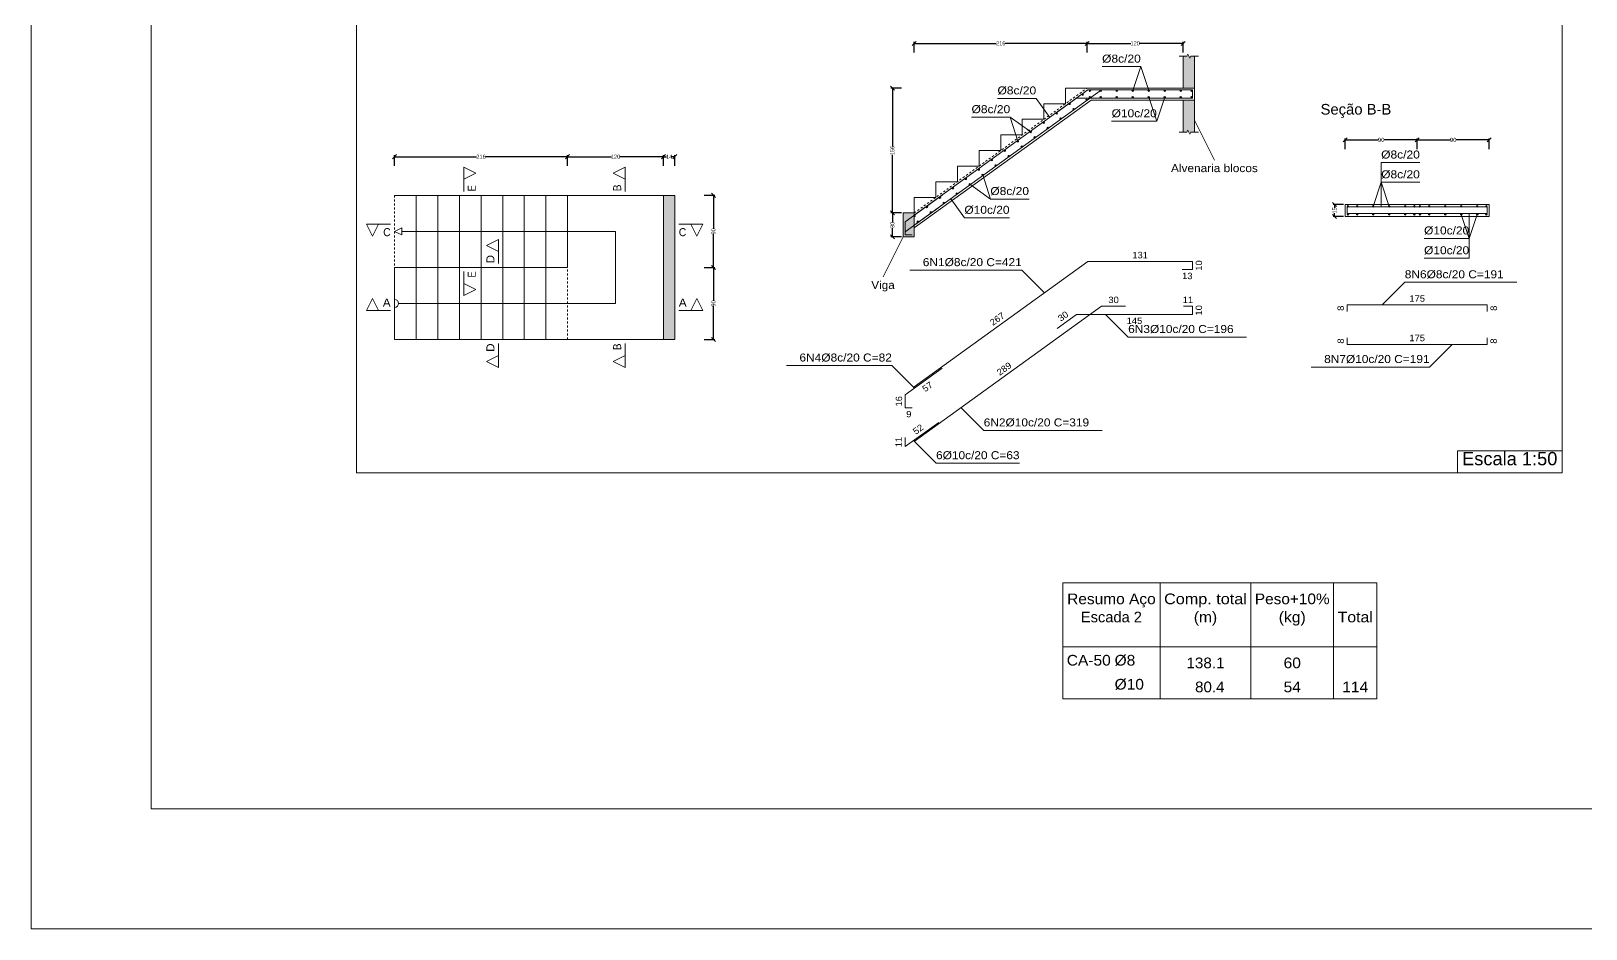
# Model space of a CAD drawing. Header units: millimetres. Extents: x 480 to 1230, y -15 to 251.
# Drawn here: x 1111.5 to 1189.2, y 28.1 to 72.9 of the extents above; entities that cross this region are included whole.
import ezdxf
from ezdxf.enums import TextEntityAlignment as Align

# ---------------------------------------------------------------- set-up
doc = ezdxf.new("R2010")
doc.units = ezdxf.units.MM
doc.linetypes.add('CYPE_PUNTO', pattern=[0.075, 0, -0.075])
for name, color, linetype, lineweight in [('ESC_BARRAS_ARMADURA_LONGITUDINAL', 4, 'Continuous', 15), ('ESC_BARRAS_ARMADURA_TRANSVERSAL', 4, 'Continuous', 15), ('ESC_CONTORNO_DA_ESCADA', 3, 'Continuous', 0), ('ESC_COTAS', 1, 'Continuous', 0), ('ESC_DEGRAU', 2, 'Continuous', 0), ('ESC_GEOMETRIA_APOIO', 2, 'Continuous', 0), ('ESC_LINHA_CENTRAL', 9, 'Continuous', 0), ('ESC_LINHA_DE_REFERENCIA_ARMADURA', 36, 'Continuous', 0), ('ESC_QUADRO_DO_DETALHE', 7, 'Continuous', 9), ('ESC_SECOES', 4, 'Continuous', 0), ('ESC_TEXTO_APOIO', 3, 'Continuous', 0), ('ESC_TEXTO_ARMADURA_LONGITUDINAL', 3, 'Continuous', 9), ('ESC_TEXTO_ARMADURA_TRANSVERSAL', 3, 'Continuous', 9), ('ESC_TITULO_DO_QUADRO', 7, 'Continuous', 0), ('QUAD_BORDA', 1, 'Continuous', 20), ('QUAD_LIMITES', 2, 'Continuous', 0), ('TABELAS', 1, 'Continuous', 9), ('TEXTO_TABELAS', 1, 'Continuous', 0)]:
    doc.layers.add(name, color=color, linetype=linetype, lineweight=lineweight)
doc.styles.add('CYPETXT', font='arial.ttf', dxfattribs={"height": 0.2})
doc.styles.add('CYPETXT_0.3', font='arial.ttf', dxfattribs={"height": 0.2})
doc.dimstyles.new('cype_oblique', dxfattribs={"dimtxt": 0.18, "dimasz": 0.18, "dimexe": 0.075, "dimexo": 0.075, "dimgap": 0, "dimtad": 0, "dimdec": 4, "dimzin": 0, "dimdsep": 46, "dimtxsty": 'CYPETXT_0.3', "dimblk": 'OBLIQUE', "dimtsz": 0.1, "dimcen": 0.09, "dimadec": 0, "dimazin": 0, "dimtfac": 1, "dimtdec": 4, "dimtofl": 0, "dimtmove": 2, "dimatfit": 3, "dimfxl": 0, "dimtolj": 1, "dimtzin": 0, "dimarcsym": 0})

# ---------------------------------------------------------------- blocks, each defined once
blk = doc.blocks.new('*D577')
at = {"layer": 'Defpoints', "color": 0}
for p in [(1164.246, 72.301), (1155.606, 71.769), (1164.246, 71.769)]:
    blk.add_point(p, dxfattribs=at)
at = {"layer": 'ESC_COTAS', "color": 0, "lineweight": -2}
for p, q in [((1155.506, 72.201), (1155.706, 72.401)), ((1155.606, 71.844), (1155.606, 72.376)), ((1155.606, 72.301), (1159.704, 72.301)), ((1164.246, 72.301), (1160.149, 72.301)), ((1164.146, 72.201), (1164.346, 72.401)), ((1164.246, 71.844), (1164.246, 72.376))]:
    blk.add_line(p, q, dxfattribs=at)
at = {"layer": 'ESC_COTAS', "color": 0, "insert": (1159.926, 72.301), "char_height": 0.2, "attachment_point": 5, "style": 'CYPETXT_0.3'}
blk.add_mtext('\\A1;216', dxfattribs=at)
blk = doc.blocks.new('_OBLIQUE')
at = {"color": 0, "linetype": 'ByBlock'}
blk.add_line((-0.5, -0.5), (0.5, 0.5), dxfattribs=at)
blk = doc.blocks.new('*D578')
at = {"layer": 'Defpoints', "color": 0}
for p in [(1169.046, 72.301), (1164.246, 71.769), (1169.046, 71.769)]:
    blk.add_point(p, dxfattribs=at)
at = {"layer": 'ESC_COTAS', "color": 0, "lineweight": -2}
for p, q in [((1164.146, 72.201), (1164.346, 72.401)), ((1164.246, 71.844), (1164.246, 72.376)), ((1164.246, 72.301), (1166.435, 72.301)), ((1169.046, 72.301), (1166.857, 72.301)), ((1168.946, 72.201), (1169.146, 72.401)), ((1169.046, 71.844), (1169.046, 72.376))]:
    blk.add_line(p, q, dxfattribs=at)
at = {"layer": 'ESC_COTAS', "color": 0, "insert": (1166.646, 72.301), "char_height": 0.2, "attachment_point": 5, "style": 'CYPETXT_0.3'}
blk.add_mtext('\\A1;120', dxfattribs=at)
blk = doc.blocks.new('*D579')
at = {"layer": 'Defpoints', "color": 0}
for p in [(1154.514, 63.829), (1155.046, 63.829), (1155.046, 62.629)]:
    blk.add_point(p, dxfattribs=at)
at = {"layer": 'ESC_COTAS', "color": 0, "lineweight": -2}
for p, q in [((1154.614, 63.729), (1154.414, 63.929)), ((1154.971, 63.829), (1154.439, 63.829)), ((1154.514, 63.829), (1154.514, 63.371)), ((1154.514, 62.629), (1154.514, 63.086)), ((1154.614, 62.529), (1154.414, 62.729)), ((1154.971, 62.629), (1154.439, 62.629))]:
    blk.add_line(p, q, dxfattribs=at)
at = {"layer": 'ESC_COTAS', "color": 0, "insert": (1154.514, 63.229), "char_height": 0.2, "attachment_point": 5, "rotation": 90, "style": 'CYPETXT_0.3'}
blk.add_mtext('\\A1;30', dxfattribs=at)
blk = doc.blocks.new('*D580')
at = {"layer": 'Defpoints', "color": 0}
for p in [(1154.514, 70.069), (1155.046, 70.069), (1155.046, 63.829)]:
    blk.add_point(p, dxfattribs=at)
at = {"layer": 'ESC_COTAS', "color": 0, "lineweight": -2}
for p, q in [((1154.614, 69.969), (1154.414, 70.169)), ((1154.971, 70.069), (1154.439, 70.069)), ((1154.514, 70.069), (1154.514, 67.16)), ((1154.514, 63.829), (1154.514, 66.737)), ((1154.614, 63.729), (1154.414, 63.929)), ((1154.971, 63.829), (1154.439, 63.829))]:
    blk.add_line(p, q, dxfattribs=at)
at = {"layer": 'ESC_COTAS', "color": 0, "insert": (1154.514, 66.949), "char_height": 0.2, "attachment_point": 5, "rotation": 90, "style": 'CYPETXT_0.3'}
blk.add_mtext('\\A1;156', dxfattribs=at)
blk = doc.blocks.new('*D565')
at = {"layer": 'Defpoints', "color": 0}
for p in [(1177.139, 66.949), (1180.739, 67.481), (1180.739, 66.949)]:
    blk.add_point(p, dxfattribs=at)
at = {"layer": 'ESC_COTAS', "color": 0, "lineweight": -2}
for p, q in [((1177.039, 67.381), (1177.239, 67.581)), ((1177.139, 67.024), (1177.139, 67.556)), ((1177.139, 67.481), (1178.796, 67.481)), ((1180.739, 67.481), (1179.082, 67.481)), ((1180.639, 67.381), (1180.839, 67.581)), ((1180.739, 67.024), (1180.739, 67.556))]:
    blk.add_line(p, q, dxfattribs=at)
at = {"layer": 'ESC_COTAS', "color": 0, "insert": (1178.939, 67.481), "char_height": 0.2, "attachment_point": 5, "style": 'CYPETXT_0.3'}
blk.add_mtext('\\A1;90', dxfattribs=at)
blk = doc.blocks.new('*D566')
at = {"layer": 'Defpoints', "color": 0}
for p in [(1180.739, 66.949), (1184.339, 67.481), (1184.339, 66.949)]:
    blk.add_point(p, dxfattribs=at)
at = {"layer": 'ESC_COTAS', "color": 0, "lineweight": -2}
for p, q in [((1180.639, 67.381), (1180.839, 67.581)), ((1180.739, 67.024), (1180.739, 67.556)), ((1180.739, 67.481), (1182.396, 67.481)), ((1184.339, 67.481), (1182.682, 67.481)), ((1184.239, 67.381), (1184.439, 67.581)), ((1184.339, 67.024), (1184.339, 67.556))]:
    blk.add_line(p, q, dxfattribs=at)
at = {"layer": 'ESC_COTAS', "color": 0, "insert": (1182.539, 67.481), "char_height": 0.2, "attachment_point": 5, "style": 'CYPETXT_0.3'}
blk.add_mtext('\\A1;90', dxfattribs=at)
blk = doc.blocks.new('*D567')
at = {"layer": 'Defpoints', "color": 0}
for p in [(1176.607, 64.255), (1177.139, 64.255), (1177.139, 63.655)]:
    blk.add_point(p, dxfattribs=at)
at = {"layer": 'ESC_COTAS', "color": 0, "lineweight": -2}
for p, q in [((1176.707, 64.155), (1176.507, 64.355)), ((1176.707, 63.555), (1176.507, 63.755)), ((1177.064, 64.255), (1176.532, 64.255)), ((1176.607, 64.255), (1176.607, 64.089)), ((1176.607, 63.655), (1176.607, 63.82)), ((1177.064, 63.655), (1176.532, 63.655))]:
    blk.add_line(p, q, dxfattribs=at)
at = {"layer": 'ESC_COTAS', "color": 0, "insert": (1176.607, 63.955), "char_height": 0.2, "attachment_point": 5, "rotation": 90, "style": 'CYPETXT_0.3'}
blk.add_mtext('\\A1;15', dxfattribs=at)
blk = doc.blocks.new('*D572')
at = {"layer": 'Defpoints', "color": 0}
for p in [(1143.081, 66.641), (1143.081, 66.109), (1143.641, 66.109)]:
    blk.add_point(p, dxfattribs=at)
at = {"layer": 'ESC_COTAS', "color": 0, "lineweight": -2}
for p, q in [((1142.981, 66.541), (1143.181, 66.741)), ((1143.081, 66.184), (1143.081, 66.716)), ((1143.081, 66.641), (1143.228, 66.641)), ((1143.641, 66.641), (1143.495, 66.641)), ((1143.541, 66.541), (1143.741, 66.741)), ((1143.641, 66.184), (1143.641, 66.716))]:
    blk.add_line(p, q, dxfattribs=at)
at = {"layer": 'ESC_COTAS', "color": 0, "insert": (1143.361, 66.641), "char_height": 0.2, "attachment_point": 5, "style": 'CYPETXT_0.3'}
blk.add_mtext('\\A1;14', dxfattribs=at)
blk = doc.blocks.new('*D573')
at = {"layer": 'Defpoints', "color": 0}
for p in [(1138.281, 66.641), (1138.281, 66.109), (1143.081, 66.109)]:
    blk.add_point(p, dxfattribs=at)
at = {"layer": 'ESC_COTAS', "color": 0, "lineweight": -2}
for p, q in [((1138.181, 66.541), (1138.381, 66.741)), ((1138.281, 66.184), (1138.281, 66.716)), ((1138.281, 66.641), (1140.47, 66.641)), ((1143.081, 66.641), (1140.893, 66.641)), ((1142.981, 66.541), (1143.181, 66.741)), ((1143.081, 66.184), (1143.081, 66.716))]:
    blk.add_line(p, q, dxfattribs=at)
at = {"layer": 'ESC_COTAS', "color": 0, "insert": (1140.681, 66.641), "char_height": 0.2, "attachment_point": 5, "style": 'CYPETXT_0.3'}
blk.add_mtext('\\A1;120', dxfattribs=at)
blk = doc.blocks.new('*D574')
at = {"layer": 'Defpoints', "color": 0}
for p in [(1129.641, 66.641), (1129.641, 66.109), (1138.281, 66.109)]:
    blk.add_point(p, dxfattribs=at)
at = {"layer": 'ESC_COTAS', "color": 0, "lineweight": -2}
for p, q in [((1129.541, 66.541), (1129.741, 66.741)), ((1129.641, 66.184), (1129.641, 66.716)), ((1129.641, 66.641), (1133.739, 66.641)), ((1138.281, 66.641), (1134.184, 66.641)), ((1138.181, 66.541), (1138.381, 66.741)), ((1138.281, 66.184), (1138.281, 66.716))]:
    blk.add_line(p, q, dxfattribs=at)
at = {"layer": 'ESC_COTAS', "color": 0, "insert": (1133.961, 66.641), "char_height": 0.2, "attachment_point": 5, "style": 'CYPETXT_0.3'}
blk.add_mtext('\\A1;216', dxfattribs=at)
blk = doc.blocks.new('*D575')
at = {"layer": 'Defpoints', "color": 0}
for p in [(1145.041, 61.109), (1145.573, 61.109), (1145.041, 57.509)]:
    blk.add_point(p, dxfattribs=at)
at = {"layer": 'ESC_COTAS', "color": 0, "lineweight": -2}
for p, q in [((1145.116, 61.109), (1145.648, 61.109)), ((1145.673, 61.009), (1145.473, 61.209)), ((1145.573, 61.109), (1145.573, 59.452)), ((1145.573, 57.509), (1145.573, 59.166)), ((1145.116, 57.509), (1145.648, 57.509)), ((1145.673, 57.409), (1145.473, 57.609))]:
    blk.add_line(p, q, dxfattribs=at)
at = {"layer": 'ESC_COTAS', "color": 0, "insert": (1145.573, 59.309), "char_height": 0.2, "attachment_point": 5, "rotation": 90, "style": 'CYPETXT_0.3'}
blk.add_mtext('\\A1;90', dxfattribs=at)
blk = doc.blocks.new('*D576')
at = {"layer": 'Defpoints', "color": 0}
for p in [(1145.041, 64.709), (1145.573, 64.709), (1145.041, 61.109)]:
    blk.add_point(p, dxfattribs=at)
at = {"layer": 'ESC_COTAS', "color": 0, "lineweight": -2}
for p, q in [((1145.116, 64.709), (1145.648, 64.709)), ((1145.673, 64.609), (1145.473, 64.809)), ((1145.573, 64.709), (1145.573, 63.052)), ((1145.573, 61.109), (1145.573, 62.766)), ((1145.116, 61.109), (1145.648, 61.109)), ((1145.673, 61.009), (1145.473, 61.209))]:
    blk.add_line(p, q, dxfattribs=at)
at = {"layer": 'ESC_COTAS', "color": 0, "insert": (1145.573, 62.909), "char_height": 0.2, "attachment_point": 5, "rotation": 90, "style": 'CYPETXT_0.3'}
blk.add_mtext('\\A1;90', dxfattribs=at)

msp = doc.modelspace()

# ---------------------------------------------------------------- hatches: boundary and pattern name
at = {"layer": 'ESC_BARRAS_ARMADURA_TRANSVERSAL'}
h = msp.add_hatch(color=256, dxfattribs=at)
edge = h.paths.add_edge_path()
edge.add_arc((1164.38619, 69.94063), 0.04, 0, 360)
h = msp.add_hatch(color=256, dxfattribs=at)
edge = h.paths.add_edge_path()
edge.add_arc((1164.92619, 69.94063), 0.04, 0, 360)
h = msp.add_hatch(color=256, dxfattribs=at)
edge = h.paths.add_edge_path()
edge.add_arc((1165.72619, 69.94063), 0.04, 0, 360)
h = msp.add_hatch(color=256, dxfattribs=at)
edge = h.paths.add_edge_path()
edge.add_arc((1166.52619, 69.94063), 0.04, 0, 360)
h = msp.add_hatch(color=256, dxfattribs=at)
edge = h.paths.add_edge_path()
edge.add_arc((1167.32619, 69.94063), 0.04, 0, 360)
h = msp.add_hatch(color=256, dxfattribs=at)
edge = h.paths.add_edge_path()
edge.add_arc((1168.12619, 69.94063), 0.04, 0, 360)
h = msp.add_hatch(color=256, dxfattribs=at)
edge = h.paths.add_edge_path()
edge.add_arc((1168.92619, 69.94063), 0.04, 0, 360)
h = msp.add_hatch(color=256, dxfattribs=at)
edge = h.paths.add_edge_path()
edge.add_arc((1169.46619, 69.94063), 0.04, 0, 360)
h = msp.add_hatch(color=256, dxfattribs=at)
edge = h.paths.add_edge_path()
edge.add_arc((1163.37424, 69.281), 0.04, 0, 360)
h = msp.add_hatch(color=256, dxfattribs=at)
edge = h.paths.add_edge_path()
edge.add_arc((1164.02278, 69.74939), 0.04, 0, 360)
h = msp.add_hatch(color=256, dxfattribs=at)
edge = h.paths.add_edge_path()
edge.add_arc((1164.21951, 69.47701), 0.04, 0, 360)
h = msp.add_hatch(color=256, dxfattribs=at)
edge = h.paths.add_edge_path()
edge.add_arc((1164.38619, 69.60863), 0.04, 0, 360)
h = msp.add_hatch(color=256, dxfattribs=at)
edge = h.paths.add_edge_path()
edge.add_arc((1164.92619, 69.60863), 0.04, 0, 360)
h = msp.add_hatch(color=256, dxfattribs=at)
edge = h.paths.add_edge_path()
edge.add_arc((1165.72619, 69.60863), 0.04, 0, 360)
h = msp.add_hatch(color=256, dxfattribs=at)
edge = h.paths.add_edge_path()
edge.add_arc((1166.52619, 69.60863), 0.04, 0, 360)
h = msp.add_hatch(color=256, dxfattribs=at)
edge = h.paths.add_edge_path()
edge.add_arc((1167.32619, 69.60863), 0.04, 0, 360)
h = msp.add_hatch(color=256, dxfattribs=at)
edge = h.paths.add_edge_path()
edge.add_arc((1168.12619, 69.60863), 0.04, 0, 360)
h = msp.add_hatch(color=256, dxfattribs=at)
edge = h.paths.add_edge_path()
edge.add_arc((1168.92619, 69.60863), 0.04, 0, 360)
h = msp.add_hatch(color=256, dxfattribs=at)
edge = h.paths.add_edge_path()
edge.add_arc((1169.46619, 69.60863), 0.04, 0, 360)
h = msp.add_hatch(color=256, dxfattribs=at)
edge = h.paths.add_edge_path()
edge.add_arc((1162.07715, 68.34422), 0.04, 0, 360)
h = msp.add_hatch(color=256, dxfattribs=at)
edge = h.paths.add_edge_path()
edge.add_arc((1162.72569, 68.81261), 0.04, 0, 360)
h = msp.add_hatch(color=256, dxfattribs=at)
edge = h.paths.add_edge_path()
edge.add_arc((1162.92242, 68.54022), 0.04, 0, 360)
h = msp.add_hatch(color=256, dxfattribs=at)
edge = h.paths.add_edge_path()
edge.add_arc((1163.57096, 69.00861), 0.04, 0, 360)
h = msp.add_hatch(color=256, dxfattribs=at)
edge = h.paths.add_edge_path()
edge.add_arc((1161.42861, 67.87582), 0.04, 0, 360)
h = msp.add_hatch(color=256, dxfattribs=at)
edge = h.paths.add_edge_path()
edge.add_arc((1161.62533, 67.60344), 0.04, 0, 360)
h = msp.add_hatch(color=256, dxfattribs=at)
edge = h.paths.add_edge_path()
edge.add_arc((1162.27388, 68.07183), 0.04, 0, 360)
h = msp.add_hatch(color=256, dxfattribs=at)
edge = h.paths.add_edge_path()
edge.add_arc((1160.13152, 66.93904), 0.04, 0, 360)
h = msp.add_hatch(color=256, dxfattribs=at)
edge = h.paths.add_edge_path()
edge.add_arc((1160.78006, 67.40743), 0.04, 0, 360)
h = msp.add_hatch(color=256, dxfattribs=at)
edge = h.paths.add_edge_path()
edge.add_arc((1160.97679, 67.13504), 0.04, 0, 360)
h = msp.add_hatch(color=256, dxfattribs=at)
edge = h.paths.add_edge_path()
edge.add_arc((1158.83443, 66.00225), 0.04, 0, 360)
h = msp.add_hatch(color=256, dxfattribs=at)
edge = h.paths.add_edge_path()
edge.add_arc((1159.48298, 66.47065), 0.04, 0, 360)
h = msp.add_hatch(color=256, dxfattribs=at)
edge = h.paths.add_edge_path()
edge.add_arc((1159.6797, 66.19826), 0.04, 0, 360)
h = msp.add_hatch(color=256, dxfattribs=at)
edge = h.paths.add_edge_path()
edge.add_arc((1160.32825, 66.66665), 0.04, 0, 360)
h = msp.add_hatch(color=256, dxfattribs=at)
edge = h.paths.add_edge_path()
edge.add_arc((1158.18589, 65.53386), 0.04, 0, 360)
h = msp.add_hatch(color=256, dxfattribs=at)
edge = h.paths.add_edge_path()
edge.add_arc((1158.38262, 65.26147), 0.04, 0, 360)
h = msp.add_hatch(color=256, dxfattribs=at)
edge = h.paths.add_edge_path()
edge.add_arc((1159.03116, 65.72987), 0.04, 0, 360)
h = msp.add_hatch(color=256, dxfattribs=at)
edge = h.paths.add_edge_path()
edge.add_arc((1156.8888, 64.59708), 0.04, 0, 360)
h = msp.add_hatch(color=256, dxfattribs=at)
edge = h.paths.add_edge_path()
edge.add_arc((1157.53735, 65.06547), 0.04, 0, 360)
h = msp.add_hatch(color=256, dxfattribs=at)
edge = h.paths.add_edge_path()
edge.add_arc((1157.73407, 64.79308), 0.04, 0, 360)
h = msp.add_hatch(color=256, dxfattribs=at)
edge = h.paths.add_edge_path()
edge.add_arc((1155.61916, 63.68011), 0.04, 0, 360)
h = msp.add_hatch(color=256, dxfattribs=at)
edge = h.paths.add_edge_path()
edge.add_arc((1156.24026, 64.12868), 0.04, 0, 360)
h = msp.add_hatch(color=256, dxfattribs=at)
edge = h.paths.add_edge_path()
edge.add_arc((1156.43699, 63.8563), 0.04, 0, 360)
h = msp.add_hatch(color=256, dxfattribs=at)
edge = h.paths.add_edge_path()
edge.add_arc((1157.08553, 64.32469), 0.04, 0, 360)
h = msp.add_hatch(color=256, dxfattribs=at)
edge = h.paths.add_edge_path()
edge.add_arc((1177.27868, 64.15863), 0.04, 0, 360)
h = msp.add_hatch(color=256, dxfattribs=at)
edge = h.paths.add_edge_path()
edge.add_arc((1177.27868, 63.75463), 0.04, 0, 360)
h = msp.add_hatch(color=256, dxfattribs=at)
edge = h.paths.add_edge_path()
edge.add_arc((1177.73868, 64.15863), 0.04, 0, 360)
h = msp.add_hatch(color=256, dxfattribs=at)
edge = h.paths.add_edge_path()
edge.add_arc((1177.73868, 63.75463), 0.04, 0, 360)
h = msp.add_hatch(color=256, dxfattribs=at)
edge = h.paths.add_edge_path()
edge.add_arc((1178.53868, 64.15863), 0.04, 0, 360)
h = msp.add_hatch(color=256, dxfattribs=at)
edge = h.paths.add_edge_path()
edge.add_arc((1178.53868, 63.75463), 0.04, 0, 360)
h = msp.add_hatch(color=256, dxfattribs=at)
edge = h.paths.add_edge_path()
edge.add_arc((1179.33868, 64.15863), 0.04, 0, 360)
h = msp.add_hatch(color=256, dxfattribs=at)
edge = h.paths.add_edge_path()
edge.add_arc((1179.33868, 63.75463), 0.04, 0, 360)
h = msp.add_hatch(color=256, dxfattribs=at)
edge = h.paths.add_edge_path()
edge.add_arc((1180.13868, 64.15863), 0.04, 0, 360)
h = msp.add_hatch(color=256, dxfattribs=at)
edge = h.paths.add_edge_path()
edge.add_arc((1180.13868, 63.75463), 0.04, 0, 360)
h = msp.add_hatch(color=256, dxfattribs=at)
edge = h.paths.add_edge_path()
edge.add_arc((1180.59868, 64.15863), 0.04, 0, 360)
h = msp.add_hatch(color=256, dxfattribs=at)
edge = h.paths.add_edge_path()
edge.add_arc((1180.59868, 63.75463), 0.04, 0, 360)
h = msp.add_hatch(color=256, dxfattribs=at)
edge = h.paths.add_edge_path()
edge.add_arc((1180.87868, 64.15863), 0.04, 0, 360)
h = msp.add_hatch(color=256, dxfattribs=at)
edge = h.paths.add_edge_path()
edge.add_arc((1180.87868, 63.75463), 0.04, 0, 360)
h = msp.add_hatch(color=256, dxfattribs=at)
edge = h.paths.add_edge_path()
edge.add_arc((1181.33868, 64.15863), 0.04, 0, 360)
h = msp.add_hatch(color=256, dxfattribs=at)
edge = h.paths.add_edge_path()
edge.add_arc((1181.33868, 63.75463), 0.04, 0, 360)
h = msp.add_hatch(color=256, dxfattribs=at)
edge = h.paths.add_edge_path()
edge.add_arc((1182.13868, 64.15863), 0.04, 0, 360)
h = msp.add_hatch(color=256, dxfattribs=at)
edge = h.paths.add_edge_path()
edge.add_arc((1182.13868, 63.75463), 0.04, 0, 360)
h = msp.add_hatch(color=256, dxfattribs=at)
edge = h.paths.add_edge_path()
edge.add_arc((1182.93868, 64.15863), 0.04, 0, 360)
h = msp.add_hatch(color=256, dxfattribs=at)
edge = h.paths.add_edge_path()
edge.add_arc((1182.93868, 63.75463), 0.04, 0, 360)
h = msp.add_hatch(color=256, dxfattribs=at)
edge = h.paths.add_edge_path()
edge.add_arc((1183.73868, 64.15863), 0.04, 0, 360)
h = msp.add_hatch(color=256, dxfattribs=at)
edge = h.paths.add_edge_path()
edge.add_arc((1183.73868, 63.75463), 0.04, 0, 360)
h = msp.add_hatch(color=256, dxfattribs=at)
edge = h.paths.add_edge_path()
edge.add_arc((1184.19868, 64.15863), 0.04, 0, 360)
h = msp.add_hatch(color=256, dxfattribs=at)
edge = h.paths.add_edge_path()
edge.add_arc((1184.19868, 63.75463), 0.04, 0, 360)
h = msp.add_hatch(color=256, dxfattribs=at)
edge = h.paths.add_edge_path()
edge.add_arc((1155.78844, 63.3879), 0.04, 0, 360)
at = {"layer": 'ESC_GEOMETRIA_APOIO'}
for points in [[(1169.04619, 70.06863), (1169.60619, 70.06863), (1169.60619, 71.66863), (1169.04619, 71.66863)], [(1169.60619, 69.46863), (1169.04619, 69.46863), (1169.04619, 67.86863), (1169.60619, 67.86863)], [(1143.08132, 61.10863), (1143.64132, 61.10863), (1143.64132, 64.70863), (1143.08132, 64.70863)], [(1155.60619, 63.82863), (1155.04619, 63.82863), (1155.04619, 62.62863), (1155.60619, 62.62863)], [(1143.08132, 57.50863), (1143.64132, 57.50863), (1143.64132, 61.10863), (1143.08132, 61.10863)]]:
    msp.add_hatch(color=7, dxfattribs=at).paths.add_polyline_path(points, flags=0)

# ---------------------------------------------------------------- linework, layer by layer
at = {"layer": 'ESC_BARRAS_ARMADURA_LONGITUDINAL'}
for points in [[(1155.60619, 63.71022), (1164.27723, 69.97263), (1169.51019, 69.97263), (1169.51019, 69.56863), (1168.99359, 69.56863)], [(1155.60619, 63.21187), (1164.96725, 69.97263), (1166.16725, 69.97263)], [(1162.74503, 68.86605), (1163.71784, 69.56863), (1169.50619, 69.56863), (1169.50619, 69.97263), (1169.05417, 69.97263)], [(1155.51019, 62.74263), (1155.16019, 62.74263), (1155.16019, 63.3881), (1157.00217, 64.71842)], [(1155.14619, 63.33167), (1155.14619, 62.87965), (1156.82767, 64.09405)], [(1177.23468, 63.79463), (1177.23468, 64.12663), (1184.24268, 64.12663), (1184.24268, 63.79463)], [(1177.23868, 64.12663), (1177.23868, 63.79463), (1184.23868, 63.79463), (1184.23868, 64.12663)], [(1155.60619, 55.14222), (1164.27723, 61.40463), (1169.51019, 61.40463), (1169.51019, 61.00063), (1168.99359, 61.00063)], [(1155.60619, 52.40387), (1164.96725, 59.16463), (1166.16725, 59.16463)], [(1162.74503, 58.05805), (1163.71784, 58.76063), (1169.50619, 58.76063), (1169.50619, 59.16463), (1169.05417, 59.16463)], [(1177.23468, 58.90127), (1177.23468, 59.23327), (1184.24268, 59.23327), (1184.24268, 58.90127)], [(1177.23868, 57.59327), (1177.23868, 57.26127), (1184.23868, 57.26127), (1184.23868, 57.59327)], [(1155.51019, 54.09463), (1155.16019, 54.09463), (1155.16019, 54.7401), (1157.00217, 56.07042)], [(1155.14619, 52.60367), (1155.14619, 52.15165), (1156.82767, 53.36605)]]:
    msp.add_lwpolyline(points, dxfattribs=at)
at = {"layer": 'ESC_BARRAS_ARMADURA_TRANSVERSAL'}
for centre in [(1164.38619, 69.94063), (1164.92619, 69.94063), (1165.72619, 69.94063), (1166.52619, 69.94063), (1167.32619, 69.94063), (1168.12619, 69.94063), (1168.92619, 69.94063), (1169.46619, 69.94063), (1163.37424, 69.281), (1164.02278, 69.74939), (1164.21951, 69.47701), (1164.38619, 69.60863), (1164.92619, 69.60863), (1165.72619, 69.60863), (1166.52619, 69.60863), (1167.32619, 69.60863), (1168.12619, 69.60863), (1168.92619, 69.60863), (1169.46619, 69.60863), (1162.07715, 68.34422), (1162.72569, 68.81261), (1162.92242, 68.54022), (1163.57096, 69.00861), (1161.42861, 67.87582), (1161.62533, 67.60344), (1162.27388, 68.07183), (1160.13152, 66.93904), (1160.78006, 67.40743), (1160.97679, 67.13504), (1158.83443, 66.00225), (1159.48298, 66.47065), (1159.6797, 66.19826), (1160.32825, 66.66665), (1158.18589, 65.53386), (1158.38262, 65.26147), (1159.03116, 65.72987), (1156.8888, 64.59708), (1157.53735, 65.06547), (1157.73407, 64.79308), (1155.61916, 63.68011), (1156.24026, 64.12868), (1156.43699, 63.8563), (1157.08553, 64.32469), (1177.27868, 64.15863), (1177.27868, 63.75463), (1177.73868, 64.15863), (1177.73868, 63.75463), (1178.53868, 64.15863), (1178.53868, 63.75463), (1179.33868, 64.15863), (1179.33868, 63.75463), (1180.13868, 64.15863), (1180.13868, 63.75463), (1180.59868, 64.15863), (1180.59868, 63.75463), (1180.87868, 64.15863), (1180.87868, 63.75463), (1181.33868, 64.15863), (1181.33868, 63.75463), (1182.13868, 64.15863), (1182.13868, 63.75463), (1182.93868, 64.15863), (1182.93868, 63.75463), (1183.73868, 64.15863), (1183.73868, 63.75463), (1184.19868, 64.15863), (1184.19868, 63.75463), (1155.78844, 63.3879)]:
    msp.add_circle(centre, 0.04, dxfattribs=at)
at = {"layer": 'ESC_CONTORNO_DA_ESCADA', "linetype": 'CYPE_PUNTO'}
msp.add_line((1155.60619, 63.82863), (1164.24619, 70.06863), dxfattribs=at)
at = {"layer": 'ESC_CONTORNO_DA_ESCADA'}
for p, q in [((1164.24619, 70.06863), (1169.04619, 70.06863)), ((1177.13868, 64.25463), (1177.13868, 63.65463)), ((1129.64132, 61.10863), (1138.28132, 61.10863)), ((1138.28132, 61.10863), (1129.64132, 61.10863)), ((1129.64132, 57.50863), (1138.28132, 57.50863))]:
    msp.add_line(p, q, dxfattribs=at)
for points in [[(1155.60619, 63.08851), (1164.4402, 69.46863), (1169.04619, 69.46863)], [(1143.08132, 64.70863), (1138.28132, 64.70863), (1129.64132, 64.70863)], [(1143.64132, 61.10863), (1143.64132, 64.70863), (1143.08132, 64.70863)], [(1177.13868, 64.25463), (1184.33868, 64.25463), (1184.33868, 63.65463)], [(1177.13868, 63.65463), (1180.73868, 63.65463), (1184.33868, 63.65463)], [(1138.28132, 57.50863), (1143.08132, 57.50863), (1143.64132, 57.50863), (1143.64132, 61.10863)]]:
    msp.add_lwpolyline(points, dxfattribs=at)
at = {"layer": 'ESC_DEGRAU', "linetype": 'CYPE_PUNTO'}
for p, q in [((1129.64132, 64.70863), (1129.64132, 61.10863)), ((1138.28132, 57.50863), (1138.28132, 61.10863))]:
    msp.add_line(p, q, dxfattribs=at)
at = {"layer": 'ESC_DEGRAU'}
for p, q in [((1130.72132, 64.70863), (1130.72132, 61.10863)), ((1131.80132, 64.70863), (1131.80132, 61.10863)), ((1132.88132, 64.70863), (1132.88132, 61.10863)), ((1133.96132, 64.70863), (1133.96132, 61.10863)), ((1135.04132, 64.70863), (1135.04132, 61.10863)), ((1136.12132, 64.70863), (1136.12132, 61.10863)), ((1137.20132, 64.70863), (1137.20132, 61.10863)), ((1138.28132, 64.70863), (1138.28132, 61.10863)), ((1129.64132, 57.50863), (1129.64132, 61.10863)), ((1130.72132, 57.50863), (1130.72132, 61.10863)), ((1131.80132, 57.50863), (1131.80132, 61.10863)), ((1132.88132, 57.50863), (1132.88132, 61.10863)), ((1133.96132, 57.50863), (1133.96132, 61.10863)), ((1135.04132, 57.50863), (1135.04132, 61.10863)), ((1136.12132, 57.50863), (1136.12132, 61.10863)), ((1137.20132, 57.50863), (1137.20132, 61.10863))]:
    msp.add_line(p, q, dxfattribs=at)
msp.add_lwpolyline([(1155.60619, 63.82863), (1155.60619, 64.60863), (1156.68619, 64.60863), (1156.68619, 65.38863), (1157.76619, 65.38863), (1157.76619, 66.16863), (1158.84619, 66.16863), (1158.84619, 66.94863), (1159.92619, 66.94863), (1159.92619, 67.72863), (1161.00619, 67.72863), (1161.00619, 68.50863), (1162.08619, 68.50863), (1162.08619, 69.28863), (1163.16619, 69.28863), (1163.16619, 70.06863), (1164.24619, 70.06863)], dxfattribs=at)
at = {"layer": 'ESC_GEOMETRIA_APOIO'}
for p, q in [((1169.04619, 70.06863), (1169.04619, 71.66863)), ((1169.60619, 70.06863), (1169.60619, 71.66863)), ((1169.04619, 67.86863), (1169.04619, 69.46863)), ((1169.60619, 69.46863), (1169.04619, 69.46863)), ((1169.60619, 67.86863), (1169.60619, 69.46863)), ((1143.08132, 61.10863), (1143.08132, 64.70863)), ((1155.60619, 63.08851), (1155.60619, 62.62863)), ((1143.08132, 57.50863), (1143.08132, 61.10863))]:
    msp.add_line(p, q, dxfattribs=at)
for points in [[(1168.84619, 71.66863), (1169.22619, 71.66863), (1169.27619, 71.76863), (1169.37619, 71.56863), (1169.42619, 71.66863), (1169.80619, 71.66863)], [(1169.04619, 70.06863), (1169.60619, 70.06863), (1169.60619, 69.46863)], [(1169.80619, 67.86863), (1169.42619, 67.86863), (1169.37619, 67.76863), (1169.27619, 67.96863), (1169.22619, 67.86863), (1168.84619, 67.86863)]]:
    msp.add_lwpolyline(points, dxfattribs=at)
msp.add_lwpolyline([(1155.60619, 63.82863), (1155.04619, 63.82863), (1155.04619, 62.62863), (1155.60619, 62.62863), (1155.60619, 63.82863)], close=True, dxfattribs=at)
at = {"layer": 'ESC_LINHA_CENTRAL'}
msp.add_lwpolyline([(1130.00132, 62.72863), (1129.64132, 62.90863), (1130.00132, 63.08863), (1130.00132, 62.72863)], close=True, dxfattribs=at)
msp.add_lwpolyline([(1129.84132, 59.30863), (1138.28132, 59.30863), (1140.68132, 59.30863), (1140.68132, 61.10863), (1140.68132, 62.90863), (1138.28132, 62.90863), (1130.00132, 62.90863)], dxfattribs=at)
msp.add_arc((1129.64132, 59.30863), 0.2, 270, 90, dxfattribs=at)
at = {"layer": 'ESC_LINHA_DE_REFERENCIA_ARMADURA'}
for p, q in [((1164.99419, 71.14063), (1166.92619, 71.14063)), ((1166.92619, 71.14063), (1166.52619, 69.94063)), ((1166.92619, 71.14063), (1167.32619, 69.94063)), ((1166.92619, 71.14063), (1166.92619, 71.14063)), ((1159.76683, 69.55123), (1161.69883, 69.55123)), ((1161.69883, 69.55123), (1162.38269, 68.60435)), ((1167.72619, 68.40863), (1167.32619, 69.60863)), ((1167.72619, 68.40863), (1168.12619, 69.60863)), ((1158.46975, 68.61444), (1160.40175, 68.61444)), ((1160.40175, 68.61444), (1161.42861, 67.87582)), ((1160.40175, 68.61444), (1160.78006, 67.40743)), ((1160.40175, 68.61444), (1160.40175, 68.61444)), ((1165.47019, 68.40863), (1167.72619, 68.40863)), ((1167.72619, 68.40863), (1167.72619, 68.40863)), ((1170.60619, 66.46863), (1169.60619, 68.46863)), ((1178.93868, 66.34863), (1178.93868, 64.12663)), ((1178.93868, 66.34863), (1180.87068, 66.34863)), ((1159.40948, 64.52285), (1159.03116, 65.72987)), ((1178.93868, 65.35863), (1178.53868, 64.15863)), ((1178.93868, 65.35863), (1179.33868, 64.15863)), ((1158.11239, 63.58607), (1157.43088, 64.5297)), ((1159.40948, 64.52285), (1158.38262, 65.26147)), ((1183.33868, 62.55463), (1182.93868, 63.75463)), ((1183.33868, 61.56463), (1183.33868, 63.79463)), ((1183.33868, 62.55463), (1183.73868, 63.75463)), ((1158.11239, 63.58607), (1160.36839, 63.58607)), ((1154.04619, 60.62863), (1155.04619, 62.62863)), ((1181.08268, 62.55463), (1183.33868, 62.55463)), ((1183.33868, 62.55463), (1183.33868, 62.55463)), ((1181.08268, 61.56463), (1183.33868, 61.56463)), ((1155.38611, 60.97039), (1160.97811, 60.97039)), ((1160.97811, 60.97039), (1162.10947, 59.83903)), ((1180.11804, 60.36463), (1178.98668, 59.23327)), ((1180.11804, 60.36463), (1185.71004, 60.36463)), ((1166.29629, 57.62927), (1165.16493, 58.76063)), ((1166.29629, 57.62927), (1172.21229, 57.62927)), ((1181.35732, 56.12991), (1182.48868, 57.26127)), ((1149.22132, 56.20404), (1154.48932, 56.20404)), ((1154.48932, 56.20404), (1155.62068, 55.07268)), ((1175.44132, 56.12991), (1181.35732, 56.12991)), ((1159.07781, 52.9627), (1157.94645, 54.09406)), ((1159.07781, 52.9627), (1164.99381, 52.9627)), ((1156.69792, 51.32389), (1155.56656, 52.45525)), ((1156.69792, 51.32389), (1160.86792, 51.32389))]:
    msp.add_line(p, q, dxfattribs=at)
for points in [[(1178.93868, 65.35863), (1178.93868, 65.35863), (1180.87068, 65.35863)], [(1159.40948, 64.52285), (1159.40948, 64.52285), (1161.34148, 64.52285)]]:
    msp.add_lwpolyline(points, dxfattribs=at)
at = {"layer": 'ESC_QUADRO_DO_DETALHE'}
for p, q in [((1127.74132, 50.83663), (1127.74132, 98.19663)), ((1187.98132, 50.83663), (1187.98132, 98.19663)), ((1182.74532, 51.93663), (1187.98132, 51.93663)), ((1182.74532, 50.83663), (1182.74532, 51.93663)), ((1127.74132, 50.83663), (1187.98132, 50.83663))]:
    msp.add_line(p, q, dxfattribs=at)
at = {"layer": 'ESC_SECOES'}
for p, q in [((1133.09732, 64.90863), (1133.09732, 65.50863)), ((1141.16132, 64.90863), (1141.16132, 65.50863)), ((1129.44132, 63.26863), (1128.84132, 63.26863)), ((1143.84132, 63.26863), (1144.44132, 63.26863)), ((1134.82532, 61.30863), (1134.82532, 61.90863)), ((1133.09732, 60.90863), (1133.09732, 60.30863)), ((1129.44132, 58.94863), (1128.84132, 58.94863)), ((1143.84132, 58.94863), (1144.44132, 58.94863)), ((1134.82532, 57.30863), (1134.82532, 56.70863)), ((1141.16132, 57.30863), (1141.16132, 56.70863))]:
    msp.add_line(p, q, dxfattribs=at)
for points in [[(1133.09732, 65.50863), (1133.09732, 66.10863), (1133.69732, 65.80863), (1133.09732, 65.50863)], [(1141.16132, 65.50863), (1141.16132, 66.10863), (1140.56132, 65.80863), (1141.16132, 65.50863)], [(1128.84132, 63.26863), (1128.24132, 63.26863), (1128.54132, 62.66863), (1128.84132, 63.26863)], [(1144.44132, 63.26863), (1145.04132, 63.26863), (1144.74132, 62.66863), (1144.44132, 63.26863)], [(1134.82532, 61.90863), (1134.82532, 62.50863), (1134.22532, 62.20863), (1134.82532, 61.90863)], [(1133.09732, 60.30863), (1133.09732, 59.70863), (1133.69732, 60.00863), (1133.09732, 60.30863)], [(1128.84132, 58.94863), (1128.24132, 58.94863), (1128.54132, 59.54863), (1128.84132, 58.94863)], [(1144.44132, 58.94863), (1145.04132, 58.94863), (1144.74132, 59.54863), (1144.44132, 58.94863)], [(1134.82532, 56.70863), (1134.82532, 56.10863), (1134.22532, 56.40863), (1134.82532, 56.70863)], [(1141.16132, 56.70863), (1141.16132, 56.10863), (1140.56132, 56.40863), (1141.16132, 56.70863)]]:
    msp.add_lwpolyline(points, close=True, dxfattribs=at)
at = {"layer": 'QUAD_BORDA'}
msp.add_lwpolyline([(1117.47532, 34.05423), (1224.27532, 34.05423), (1224.27532, 106.05423), (1117.47532, 106.05423), (1117.47532, 34.05423)], close=True, dxfattribs=at)
at = {"layer": 'QUAD_LIMITES'}
msp.add_lwpolyline([(1111.47532, 28.05423), (1230.27532, 28.05423), (1230.27532, 112.05423), (1111.47532, 112.05423), (1111.47532, 28.05423)], close=True, dxfattribs=at)
at = {"layer": 'TABELAS'}
for p, q in [((1167.89132, 39.54543), (1167.89132, 45.34543)), ((1172.42732, 39.54543), (1172.42732, 45.34543)), ((1176.56332, 39.54543), (1176.56332, 45.34543)), ((1163.02732, 42.14543), (1178.72332, 42.14543))]:
    msp.add_line(p, q, dxfattribs=at)
msp.add_lwpolyline([(1163.02732, 39.54543), (1178.72332, 39.54543), (1178.72332, 45.34543), (1163.02732, 45.34543), (1163.02732, 39.54543)], close=True, dxfattribs=at)

# ---------------------------------------------------------------- texts
at = {"layer": 'ESC_BARRAS_ARMADURA_LONGITUDINAL', "style": 'CYPETXT', "width": 1.042546}
for s, p, p2 in [('131', (1166.50491, 61.56463), (1167.28251, 61.56463)), ('13', (1168.99269, 60.52063), (1169.51109, 60.52063)), ('30', (1165.30805, 59.32463), (1165.82645, 59.32463)), ('11', (1169.02098, 59.32463), (1169.53938, 59.32463)), ('175', (1180.34988, 59.39327), (1181.12748, 59.39327)), ('145', (1166.22322, 58.28063), (1167.00082, 58.28063)), ('175', (1180.34988, 57.42127), (1181.12748, 57.42127)), ('9', (1155.20559, 53.61463), (1155.46479, 53.61463))]:
    msp.add_text(s, height=0.32, dxfattribs=at).set_placement(p, p2, align=Align.FIT)
for s, rotation, p, p2 in [('10', 90, (1169.99019, 60.94343), (1169.99019, 61.46183)), ('10', 90, (1169.98619, 58.70343), (1169.98619, 59.22183)), ('8', 90, (1177.07468, 58.93767), (1177.07468, 59.19687)), ('8', 90, (1184.72268, 58.93767), (1184.72268, 59.19687)), ('267', 35.8374955, (1159.53284, 58.1755), (1160.16322, 58.63077)), ('30', 35.8374955, (1162.92763, 58.38729), (1163.34789, 58.69081)), ('8', 90, (1177.07868, 57.29767), (1177.07868, 57.55687)), ('8', 90, (1184.71868, 57.29767), (1184.71868, 57.55687)), ('289', 35.8374955, (1159.87785, 55.68632), (1160.50823, 56.1416)), ('57', 35.8374955, (1156.15208, 54.86438), (1156.57234, 55.1679)), ('16', 90, (1155.00019, 54.15817), (1155.00019, 54.67657)), ('52', 35.8374955, (1155.68312, 52.7368), (1156.10338, 53.04032)), ('11', 90, (1154.98619, 52.11846), (1154.98619, 52.63686))]:
    msp.add_text(s, height=0.32, rotation=rotation, dxfattribs=at).set_placement(p, p2, align=Align.FIT)
at = {"layer": 'ESC_SECOES', "style": 'CYPETXT'}
for s, height, width, p, p2 in [('Seção B-B', 0.533333, 0.992807, (1175.91068, 68.7433), (1179.44668, 68.7433)), ('C', 0.4, 0.921826, (1129.06932, 62.66863), (1129.44132, 62.66863)), ('C', 0.4, 0.921826, (1143.84132, 62.66863), (1144.21332, 62.66863)), ('A', 0.4, 1.044083, (1129.05132, 59.14863), (1129.44132, 59.14863)), ('A', 0.4, 1.044083, (1143.84132, 59.14863), (1144.23132, 59.14863))]:
    msp.add_text(s, height=height, dxfattribs=dict(at, width=width)).set_placement(p, p2, align=Align.FIT)
for s, width, p, p2 in [('E', 0.821003, (1133.69732, 64.90863), (1133.69732, 65.21463)), ('B', 0.917592, (1140.96132, 64.90863), (1140.96132, 65.25063)), ('D', 1.040771, (1134.62532, 61.30863), (1134.62532, 61.72863)), ('E', 0.821003, (1133.69732, 60.60263), (1133.69732, 60.90863)), ('D', 1.040771, (1134.62532, 56.88863), (1134.62532, 57.30863)), ('B', 0.917592, (1140.96132, 56.96663), (1140.96132, 57.30863))]:
    msp.add_text(s, height=0.4, rotation=90, dxfattribs=dict(at, width=width)).set_placement(p, p2, align=Align.FIT)
at = {"layer": 'ESC_TEXTO_APOIO', "style": 'CYPETXT'}
for s, width, p, p2 in [('Alvenaria blocos', 1.058014, (1168.43719, 65.86863), (1172.77519, 65.86863)), ('Viga', 1.051486, (1153.45819, 60.02863), (1154.63419, 60.02863))]:
    msp.add_text(s, height=0.4, dxfattribs=dict(at, width=width)).set_placement(p, p2, align=Align.FIT)
at = {"layer": 'ESC_TEXTO_ARMADURA_LONGITUDINAL', "style": 'CYPETXT'}
for s, width, p, p2 in [('%%c8c/20', 1.072358, (1159.76683, 69.75123), (1161.69883, 69.75123)), ('%%c8c/20', 1.072358, (1178.93868, 66.54863), (1180.87068, 66.54863)), ('%%c10c/20', 1.067972, (1158.11239, 63.78607), (1160.36839, 63.78607)), ('%%c10c/20', 1.067972, (1181.08268, 61.76463), (1183.33868, 61.76463)), ('6N1%%c8c/20 C=421', 1.064553, (1156.03411, 61.17039), (1160.97811, 61.17039)), ('8N6%%c8c/20 C=191', 1.064553, (1180.11804, 60.56463), (1185.06204, 60.56463)), ('6N3%%c10c/20 C=196', 1.063173, (1166.29629, 57.82927), (1171.56429, 57.82927)), ('6N4%%c8c/20 C=82', 1.066131, (1149.86932, 56.40404), (1154.48932, 56.40404)), ('8N7%%c10c/20 C=191', 1.063173, (1176.08932, 56.32991), (1181.35732, 56.32991)), ('6N2%%c10c/20 C=319', 1.063173, (1159.07781, 53.1627), (1164.34581, 53.1627)), ('6%%c10c/20 C=63', 1.061102, (1156.69792, 51.52389), (1160.86792, 51.52389))]:
    msp.add_text(s, height=0.4, dxfattribs=dict(at, width=width)).set_placement(p, p2, align=Align.FIT)
at = {"layer": 'ESC_TEXTO_ARMADURA_TRANSVERSAL', "style": 'CYPETXT'}
for s, width, p, p2 in [('%%c8c/20', 1.072358, (1164.99419, 71.34063), (1166.92619, 71.34063)), ('%%c8c/20', 1.072358, (1158.46975, 68.81444), (1160.40175, 68.81444)), ('%%c10c/20', 1.067972, (1165.47019, 68.60863), (1167.72619, 68.60863)), ('%%c8c/20', 1.072358, (1178.93868, 65.55863), (1180.87068, 65.55863)), ('%%c8c/20', 1.072358, (1159.40948, 64.72285), (1161.34148, 64.72285)), ('%%c10c/20', 1.067972, (1181.08268, 62.75463), (1183.33868, 62.75463))]:
    msp.add_text(s, height=0.4, dxfattribs=dict(at, width=width)).set_placement(p, p2, align=Align.FIT)
at = {"layer": 'ESC_TITULO_DO_QUADRO', "style": 'CYPETXT', "width": 0.978064}
msp.add_text('Escala 1:50', height=0.6666667, dxfattribs=at).set_placement((1182.98332, 51.21997), (1187.74332, 51.21997), align=Align.FIT)
at = {"layer": 'TEXTO_TABELAS', "style": 'CYPETXT'}
for s, height, width, p, p2 in [('Resumo Aço', 0.533333, 1.037229, (1163.24732, 44.27877), (1167.67132, 44.27877)), ('Comp. total', 0.5333333, 1.085641, (1168.09132, 44.27877), (1172.22732, 44.27877)), ('Peso+10%', 0.533333, 1.030747, (1172.62732, 44.27877), (1176.36332, 44.27877)), ('Escada 2', 0.533333, 0.981168, (1163.93532, 43.3721), (1166.98332, 43.3721)), ('(m)', 0.533333, 1.045779, (1169.57532, 43.3721), (1170.74332, 43.3721)), ('(kg)', 0.533333, 1.053675, (1173.81932, 43.3721), (1175.17132, 43.3721)), ('Total', 0.533333, 1.062552, (1176.76332, 43.3721), (1178.52332, 43.3721)), ('CA-50', 0.533333, 1.041731, (1163.22732, 41.2121), (1165.42732, 41.2121)), ('%%c8', 0.533333, 1.038327, (1165.61932, 41.2121), (1166.65132, 41.2121)), ('138.1', 0.533333, 1.021194, (1169.20732, 41.07877), (1171.11132, 41.07877)), ('60', 0.533333, 1.042546, (1174.06332, 41.07877), (1174.92732, 41.07877)), ('%%c10', 0.533333, 1.039569, (1165.61932, 40.0121), (1167.08332, 40.0121)), ('80.4', 0.533333, 1.015093, (1169.63932, 39.87877), (1171.11132, 39.87877)), ('54', 0.533333, 1.042546, (1174.06332, 39.87877), (1174.92732, 39.87877)), ('114', 0.533333, 1.042546, (1176.99532, 39.87877), (1178.29132, 39.87877))]:
    msp.add_text(s, height=height, dxfattribs=dict(at, width=width)).set_placement(p, p2, align=Align.FIT)

# ---------------------------------------------------------------- dimensions: what is measured, and where the dimension line sits
at = {"layer": 'ESC_COTAS'}
for p1, p2, distance, text, picture, middle in [((1155.60619, 71.76863), (1164.24619, 71.76863), 0.532, '216', '*D577', (1159.92619, 72.30063)), ((1164.24619, 71.76863), (1169.04619, 71.76863), 0.532, '120', '*D578', (1166.64619, 72.30063)), ((1155.04619, 63.82863), (1155.04619, 70.06863), 0.532, '156', '*D580', (1154.51419, 66.94863)), ((1177.13868, 66.94863), (1180.73868, 66.94863), 0.532, '90', '*D565', (1178.93868, 67.48063)), ((1180.73868, 66.94863), (1184.33868, 66.94863), 0.532, '90', '*D566', (1182.53868, 67.48063)), ((1138.28132, 66.10863), (1129.64132, 66.10863), -0.532, '216', '*D574', (1133.96132, 66.64063)), ((1143.08132, 66.10863), (1138.28132, 66.10863), -0.532, '120', '*D573', (1140.68132, 66.64063)), ((1143.64132, 66.10863), (1143.08132, 66.10863), -0.532, '14', '*D572', (1143.36132, 66.64063)), ((1145.04132, 61.10863), (1145.04132, 64.70863), -0.532, '90', '*D576', (1145.57332, 62.90863)), ((1155.04619, 62.62863), (1155.04619, 63.82863), 0.532, '30', '*D579', (1154.51419, 63.22863)), ((1177.13868, 63.65463), (1177.13868, 64.25463), 0.532, '15', '*D567', (1176.60668, 63.95463)), ((1145.04132, 57.50863), (1145.04132, 61.10863), -0.532, '90', '*D575', (1145.57332, 59.30863))]:
    dim = msp.add_aligned_dim(p1=p1, p2=p2, distance=distance, text=text, dimstyle='cype_oblique', dxfattribs=at)
    dim.commit()
    dim.dimension.update_dxf_attribs({"geometry": picture, "text_midpoint": middle})

doc.saveas('drawing.dxf')
